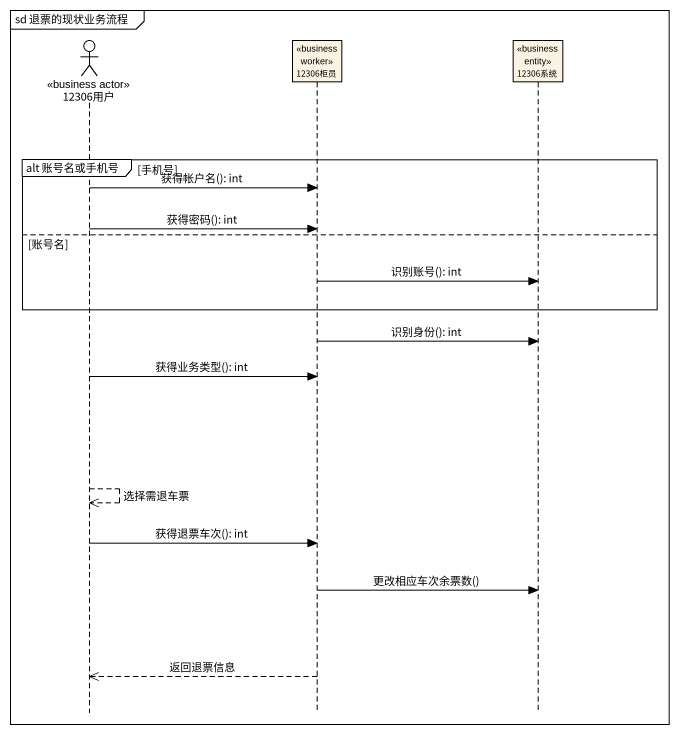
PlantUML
@startuml
mainframe sd 退票的现状业务流程
hide footbox
actor "12306用户" as a12306用户 <<business actor>>
participant "12306柜员" as c12306柜员 <<business worker>>
participant "12306系统" as c12306系统 <<business entity>>

group alt 账号名或手机号 [手机号]
  a12306用户 -> c12306柜员 : 获得帐户名(): int
  a12306用户 -> c12306柜员 : 获得密码(): int
else 账号名
  c12306柜员 -> c12306系统 : 识别账号(): int
end
c12306柜员 -> c12306系统 : 识别身份(): int
a12306用户 -> c12306柜员 : 获得业务类型(): int
a12306用户 -->> a12306用户 : 选择需退车票
a12306用户 -> c12306柜员 : 获得退票车次(): int
c12306柜员 -> c12306系统 : 更改相应车次余票数()
c12306柜员 -->> a12306用户 : 返回退票信息
@enduml
